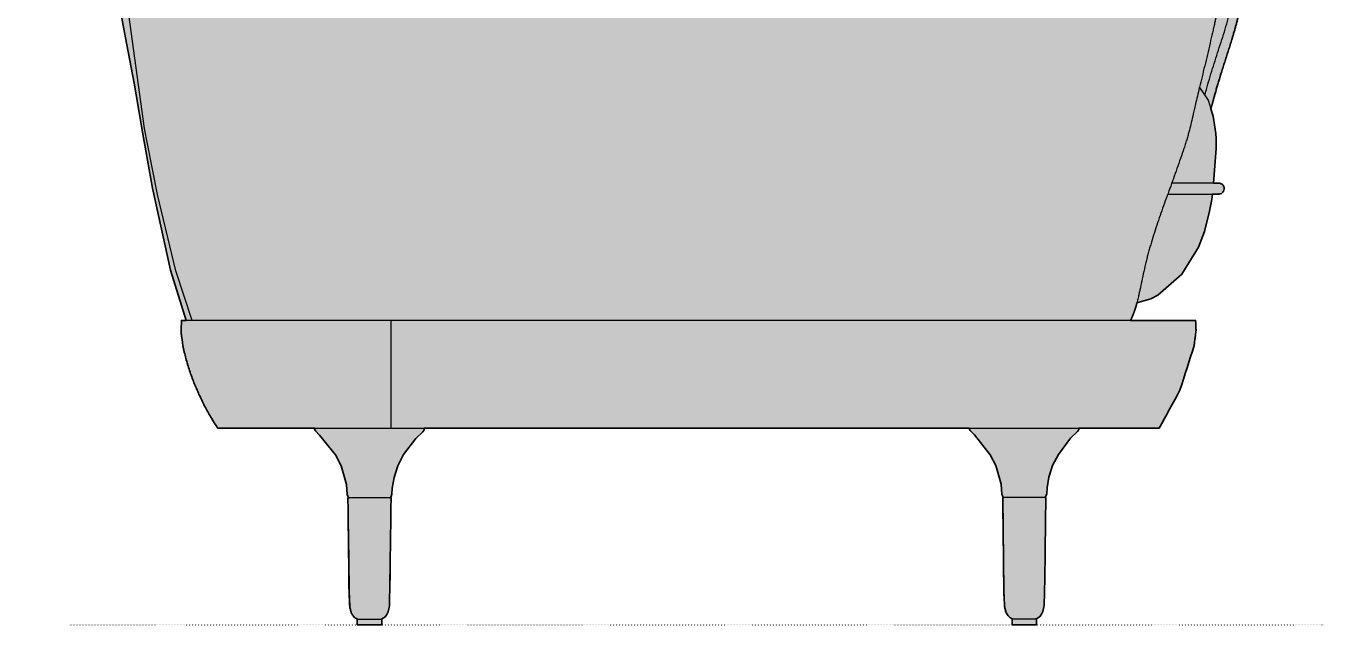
# Model space of a CAD drawing. Header units: millimetres. Extents: x -121 to 4952, y -1411 to 879.
# Drawn here: x 3118 to 4071, y 0 to 439 of the extents above; entities that cross this region are included whole.
import ezdxf

# ---------------------------------------------------------------- set-up
doc = ezdxf.new("R2010")
doc.units = ezdxf.units.MM
doc.linetypes.add('Dots', pattern=[1, 0, -1])
doc.layers.add('Blocks', color=7, linetype='Continuous')
doc.layers.add('Blocks$Fill', color=7, linetype='Continuous', true_color=0xffffff)
for name, color, linetype, lineweight, true_color in [('Blocks$Inner', 7, 'Continuous', 25, 0x007f00), ('Blocks$Outline', 7, 'Continuous', 35, 0xff3f3f), ('Groud', 7, 'Dots', 25, 0x243775)]:
    doc.layers.add(name, color=color, linetype=linetype, lineweight=lineweight, true_color=true_color)

# ---------------------------------------------------------------- blocks, each defined once
blk = doc.blocks.new('Favn Sofa Side')
at = {"layer": 'Blocks$Fill'}
blk.add_hatch(color=256, dxfattribs=at).paths.add_polyline_path([(843.15, 544.66), (843.44, 544.35), (844.55, 543.12), (845.61, 541.87), (846.64, 540.59), (847.62, 539.29), (848.57, 537.97), (849.48, 536.63), (850.36, 535.27), (851.2, 533.89), (852, 532.5), (852.78, 531.09), (853.52, 529.67), (854.23, 528.23), (854.91, 526.78), (855.56, 525.31), (856.18, 523.83), (856.77, 522.34), (857.34, 520.83), (857.87, 519.32), (858.38, 517.79), (858.86, 516.26), (859.31, 514.72), (859.74, 513.18), (860.5, 510.08), (861.16, 506.94), (861.72, 503.77), (862.18, 500.58), (862.54, 497.34), (862.81, 494.08), (862.99, 490.78), (863.08, 487.46), (863.08, 484.11), (863.01, 480.74), (862.85, 477.35), (862.61, 473.93), (862.29, 470.5), (861.9, 467.04), (861.43, 463.57), (860.88, 460.07), (860.26, 456.57), (859.57, 453.04), (858.81, 449.51), (857.1, 442.4), (855.13, 435.27), (843.99, 399.66), (838.03, 378.6), (839.71, 373.23), (841.58, 360.46), (841.79, 356.98), (841.94, 349.55), (839.9, 324.15), (843.73, 324.15), (844.38, 324.09), (845.02, 323.94), (845.65, 323.67), (846.23, 323.33), (846.7, 322.94), (847.08, 322.51), (847.38, 322.03), (847.61, 321.46), (847.74, 320.81), (847.77, 320.14), (847.7, 319.49), (847.6, 319.13), (847.3, 318.3), (846.81, 317.54), (846.39, 317.1), (845.73, 316.63), (844.72, 316.21), (844.11, 316.1), (843.4, 316.08), (839.17, 316.08), (837.05, 303.45), (833.3, 288.61), (829.01, 277.07), (816.63, 257.36), (799.12, 241.95), (793.96, 239.25), (783.73, 236.38), (783.26, 234.51), (782.86, 233.13), (782.4, 231.69), (781.85, 230.11), (781.22, 228.43), (780.54, 226.75), (779.83, 225.08), (779.05, 223.37), (826.79, 223.37), (827.11, 216.22), (825.76, 204.98), (815.32, 172.2), (800.12, 144.38), (741.17, 144.38), (741.16, 144.06), (741.04, 143.5), (740.83, 142.94), (740.11, 141.83), (735.06, 136.97), (726.08, 125.16), (721.78, 116.91), (719.04, 108.44), (717.74, 100.5), (717.46, 96.24), (716.86, 94.44), (716.41, 93.78), (716, 93.4), (716.85, 93.4), (716.59, 72.89), (715.6, 14.32), (714.6, 9.74), (713.78, 7.95), (712.75, 6.5), (711.45, 5.34), (709.8, 4.45), (710, 4.45), (710, 0), (710, 0), (692.02, 0), (692.02, 0), (692.02, 4.45), (692.23, 4.45), (690.63, 5.3), (689.33, 6.43), (688.63, 7.33), (687.86, 8.69), (687.11, 10.72), (686.51, 13.64), (685.99, 24.95), (685.75, 47.76), (685.18, 93.4), (685.19, 93.4), (686.01, 93.4), (685.72, 93.67), (685.34, 94.14), (685.03, 94.68), (684.6, 95.99), (684.02, 103.28), (680.17, 116.98), (676.06, 124.91), (664.43, 139.42), (661.31, 142.53), (660.88, 143.36), (660.69, 144), (660.65, 144.38), (260.45, 144.38), (260.43, 143.83), (260.31, 143.27), (260.1, 142.71), (259.38, 141.61), (254.33, 136.75), (245.35, 124.93), (241.05, 116.68), (238.31, 108.21), (237.01, 100.27), (236.73, 96.01), (236.13, 94.21), (235.67, 93.55), (235.27, 93.17), (236.12, 93.17), (235.85, 72.66), (234.87, 14.09), (233.87, 9.52), (233.05, 7.72), (232.01, 6.27), (230.71, 5.11), (229.06, 4.22), (229.22, 4.22), (229.26, 4.22), (229.27, 4.22), (229.27, 4.22), (229.27, 4.22), (229.27, 4.22), (229.27, 4.22), (229.27, 4.22), (229.27, 4.22), (229.27, 0), (229.27, 0), (229.27, 0), (229.27, 0), (229.26, 0), (229.24, 0), (229.16, 0), (228.81, 0), (227.33, 0), (222.13, 0), (211.29, 0), (211.29, 4.22), (211.29, 4.22), (211.29, 4.22), (211.29, 4.22), (211.29, 4.22), (211.29, 4.22), (211.29, 4.22), (211.29, 4.22), (211.31, 4.22), (211.4, 4.22), (211.49, 4.22), (209.9, 5.07), (208.6, 6.21), (207.89, 7.1), (207.12, 8.46), (206.38, 10.5), (205.78, 13.42), (205.25, 24.73), (205.02, 47.54), (204.45, 93.17), (204.45, 93.17), (205.28, 93.17), (204.98, 93.44), (204.61, 93.91), (204.3, 94.45), (203.87, 95.76), (203.29, 103.05), (199.44, 116.75), (195.33, 124.69), (183.69, 139.19), (180.58, 142.31), (180.15, 143.13), (179.96, 143.78), (179.9, 144.38), (108.86, 144.38), (103.83, 152.34), (99.24, 160.57), (95.08, 169.04), (91.37, 177.71), (88.13, 186.55), (85.39, 195.56), (83.27, 204.76), (81.99, 214.12), (82.19, 223.37), (82.58, 223.37), (85.71, 223.37), (74.3, 260.21), (60.88, 320.5), (53.55, 361.5), (-16.5, 757.7), (-31.39, 867.39), (-31.94, 872.29), (-27.55, 877.78), (-18.43, 878.86), (-18.43, 878.86), (-18.43, 878.86), (-18.43, 878.86), (-18.43, 878.86), (-18.43, 878.86), (-18.43, 878.86), (-18.43, 878.86), (-18.42, 878.86), (-18.42, 878.86), (-18.42, 878.86), (-18.42, 878.86), (-18.42, 878.86), (-18.42, 878.86), (-18.42, 878.86), (-18.42, 878.86), (-18.42, 878.86), (-18.42, 878.86), (-18.42, 878.86), (-18.42, 878.86), (-18.42, 878.86), (-18.42, 878.86), (-18.42, 878.86), (-18.42, 878.86), (-18.42, 878.86), (-18.42, 878.86), (-18.42, 878.86), (-18.42, 878.86), (-18.42, 878.86), (-18.42, 878.86), (-18.42, 878.86), (-18.42, 878.86), (-18.42, 878.86), (-18.42, 878.86), (-18.42, 878.86), (-18.42, 878.86), (-13.7, 875.11), (-13.53, 875.03), (-12.68, 874.66), (-11.76, 874.28), (-10.77, 873.91), (-9.74, 873.55), (-8.67, 873.19), (-7.58, 872.86), (-6.49, 872.55), (-5.95, 872.42), (-5.42, 872.29), (-4.89, 872.18), (-4.38, 872.08), (-4.03, 872.02), (-3.7, 871.98), (-3.64, 872.01), (-3.55, 872.07), (-3.46, 872.14), (-3.37, 872.2), (-3.29, 872.26), (-3.17, 872.36), (-2.66, 872.79), (-2.62, 872.82), (-2.58, 872.86), (-2.54, 872.88), (-2.52, 872.9), (-2.5, 872.91), (-2.48, 872.92), (-2.46, 872.93), (-2.45, 872.94), (-2.43, 872.95), (-2.41, 872.96), (-2.4, 872.96), (-2.39, 872.97), (-2.39, 872.97), (-2.38, 872.97), (-2.37, 872.98), (-2.36, 872.98), (-2.35, 872.98), (-2.34, 872.98), (-2.34, 872.99), (-2.33, 872.99), (-2.32, 872.99), (-2.31, 872.99), (-2.3, 872.99), (-2.3, 872.99), (-2.29, 872.99), (-2.28, 872.99), (-2.27, 872.99), (-2.27, 872.99), (-2.26, 872.99), (-2.25, 872.99), (-2.24, 872.99), (-2.24, 872.99), (4.38, 869.82), (4.73, 868.4), (6.89, 867.29), (31.35, 777.59), (40.38, 736.03), (43.69, 721.46), (41.95, 740.45), (41.16, 765.38), (47.08, 799.94), (59.72, 823.35), (61.71, 825.78), (62.72, 826.93), (63.76, 828.07), (65.26, 829.63), (67.31, 831.64), (68.36, 832.62), (70.5, 834.53), (78.8, 840.96), (77.29, 844.5), (77.16, 844.84), (76.98, 845.67), (77, 846.81), (77.13, 847.45), (77.35, 848.05), (77.64, 848.58), (78, 849.04), (78.45, 849.45), (78.98, 849.8), (79.58, 850.05), (80.21, 850.22), (80.85, 850.28), (81.5, 850.25), (82.14, 850.11), (82.74, 849.87), (83.3, 849.56), (83.78, 849.17), (84.34, 848.52), (84.69, 847.87), (85.72, 845.44), (89.78, 848.01), (113.22, 858.78), (131.59, 862.97), (148.7, 862.29), (172.21, 851.51), (173.45, 850.56), (188.12, 827.57), (207.82, 791.91), (297.91, 620.81), (288.02, 645.79), (277.41, 675.21), (275.3, 681.63), (274.84, 683.11), (274.27, 684.7), (272.16, 691.13), (269.54, 699.68), (267.03, 708.38), (267.37, 711.55), (268.5, 714.62), (271.66, 720.06), (276.61, 725.15), (282.86, 729.2), (284.8, 730.14), (286.92, 731.06), (289.27, 731.97), (294.56, 733.74), (297.9, 734.74), (318.9, 740.63), (322.06, 741.39), (324.63, 741.92), (326.84, 742.29), (330.69, 742.7), (343.84, 740.8), (355.5, 733.05), (358.93, 728.55), (368.22, 712.5), (376.59, 695.57), (381.86, 683.79), (388.54, 667.68), (419.35, 589.13), (639.34, 592.64), (657.56, 592.53), (675.76, 592), (693.67, 591.08), (747.18, 586.91), (760.4, 585.55), (764.79, 584.97), (769.17, 584.28), (773.51, 583.48), (775.81, 582.99), (778.2, 582.44), (782.12, 581.87), (785.99, 581.2), (789.85, 580.42), (793.63, 579.53), (795.5, 579.04), (797.35, 578.51), (799.17, 577.96), (800.97, 577.37), (802.75, 576.74), (804.5, 576.08), (806.23, 575.38), (807.93, 574.65), (809.61, 573.87), (811.26, 573.05), (812.87, 572.19), (814.46, 571.28), (816.01, 570.34), (817.52, 569.36), (819, 568.34), (820.44, 567.28), (821.85, 566.18), (823.23, 565.04), (824.56, 563.86), (825.87, 562.65), (827.02, 561.52), (832.65, 555.64), (833.99, 554.53), (835.29, 553.39), (836.55, 552.22), (837.77, 551.03), (838.5, 550.27), (839.21, 549.5), (839.91, 548.72), (840.59, 547.93), (841.26, 547.12), (841.91, 546.31), (842.54, 545.49)], flags=0)
at = {"layer": 'Blocks$Inner'}
for p, q in [((843.72, 324.15), (809.33, 324.15)), ((806.38, 316.08), (843.4, 316.08)), ((793.96, 239.25), (783.73, 236.38)), ((236.31, 144.38), (236.31, 223.37)), ((211.29, 4.22), (211.29, 0)), ((229.27, 4.22), (229.27, 0))]:
    blk.add_line(p, q, dxfattribs=at)
for points in [[(85.71, 223.37), (74.3, 260.21), (60.88, 320.5), (53.55, 361.5), (49.03, 388.82), (47.6, 397.39), (42.03, 425.49), (39.37, 439.76), (34.13, 469.56), (9.68, 615.16), (-16.5, 757.7), (-31.39, 867.39), (-31.94, 872.29), (-27.55, 877.78), (-18.43, 878.86)], [(90.13, 223.37), (78.18, 259.74), (64.65, 315.84), (57.18, 353), (55, 364.23), (-2.99, 786.19)], [(829.61, 394.16), (836.05, 384.9), (839.71, 373.23), (841.58, 360.46), (841.79, 356.98), (841.94, 349.55), (839.9, 324.15)], [(843.4, 316.08), (844.11, 316.1), (844.72, 316.21), (845.73, 316.63), (846.39, 317.1), (846.81, 317.54), (847.3, 318.3), (847.6, 319.13), (847.7, 319.49), (847.77, 320.14), (847.74, 320.81), (847.61, 321.46), (847.38, 322.03), (847.08, 322.51), (846.7, 322.94), (846.23, 323.33), (845.65, 323.67), (845.02, 323.94), (844.38, 324.09), (843.73, 324.15), (843.72, 324.15)], [(839.17, 316.08), (838.6, 312.2), (837.05, 303.45), (833.3, 288.61), (829.01, 277.07), (816.63, 257.36), (799.12, 241.95), (793.96, 239.25)], [(205.28, 93.17), (204.98, 93.44), (204.61, 93.91), (204.3, 94.45), (203.87, 95.76), (203.29, 103.05), (199.44, 116.75), (195.33, 124.69), (183.69, 139.19), (180.58, 142.31), (180.15, 143.13), (179.96, 143.78), (179.9, 144.38)], [(260.45, 144.38), (260.43, 143.83), (260.31, 143.27), (260.1, 142.71), (259.38, 141.61), (254.33, 136.75), (245.35, 124.93), (241.05, 116.68), (238.31, 108.21), (237.01, 100.27), (236.73, 96.01), (236.13, 94.21), (235.67, 93.55), (235.27, 93.17)], [(686.01, 93.4), (685.72, 93.67), (685.34, 94.14), (685.03, 94.68), (684.6, 95.99), (684.02, 103.28), (680.17, 116.98), (676.06, 124.91), (664.43, 139.42), (661.31, 142.53), (660.88, 143.36), (660.69, 144), (660.65, 144.38)], [(741.17, 144.38), (741.16, 144.06), (741.04, 143.5), (740.83, 142.94), (740.11, 141.83), (735.06, 136.97), (726.08, 125.16), (721.78, 116.91), (719.04, 108.44), (717.74, 100.5), (717.46, 96.24), (716.86, 94.44), (716.41, 93.78), (716, 93.4)], [(204.45, 93.17), (205.02, 47.54), (205.25, 24.73), (205.78, 13.42), (206.38, 10.5), (207.12, 8.46), (207.89, 7.1), (208.6, 6.21), (209.9, 5.07), (211.49, 4.22)], [(229.06, 4.22), (230.71, 5.11), (232.01, 6.27), (233.05, 7.72), (233.87, 9.52), (234.87, 14.09), (235.28, 29.87), (235.85, 72.66), (236.12, 93.17), (234.91, 93.17)], [(685.18, 93.4), (685.75, 47.76), (685.99, 24.95), (686.51, 13.64), (687.11, 10.72), (687.86, 8.69), (688.63, 7.33), (689.33, 6.43), (690.63, 5.3), (692.23, 4.45)], [(709.8, 4.45), (711.45, 5.34), (712.75, 6.5), (713.78, 7.95), (714.6, 9.74), (715.6, 14.32), (716.01, 30.1), (716.59, 72.89), (716.85, 93.4), (715.64, 93.4)], [(692.02, 0), (692.02, 4.45), (710, 4.45), (710, 0)]]:
    blk.add_lwpolyline(points, dxfattribs=at)
blk.add_arc((2255.74, -2.66), 1468.09, 164.93372, 164.94779, dxfattribs=at)
at = {"layer": 'Blocks$Inner', "extrusion": (0, 0, -1)}
blk.add_arc((-694.98, 262.41), 92.69, 204.88274, 204.90982, dxfattribs=at)
at = {"layer": 'Blocks$Inner'}
for points, knots in [([(73.33, 640.96), (76.79, 637.5), (83.96, 630.89), (95.43, 621.9), (107.52, 614.15), (120.32, 607.33), (134.01, 600.61), (148.34, 594.76), (163.34, 590.67), (178.9, 587.57), (194.88, 584.87), (211.24, 582.87), (225.05, 581.54), (236.22, 580.67), (244.67, 580.12), (253.06, 579.7), (261.41, 579.36), (268.48, 579.1), (274.25, 578.9), (278.69, 578.74), (283.1, 578.61), (288.85, 578.51), (296.05, 578.38), (303.73, 578.14), (310.44, 577.84), (315.88, 577.55), (321.63, 577.27), (329.54, 576.98), (340.05, 576.69), (351.57, 576.36), (361.54, 576.02), (369.37, 575.71), (377.86, 575.4), (390.19, 575.13), (406.89, 575.1), (424.14, 575.5), (437.5, 575.92), (447.02, 576.18), (456.11, 576.41), (468.05, 576.79), (482.56, 577.26), (499.7, 577.68), (516.85, 577.93), (534.57, 577.85), (552.52, 577.69), (567.15, 577.74), (578.37, 577.89), (586.4, 578.09), (594.18, 578.19), (604.43, 578.11), (616.74, 577.86), (628.03, 577.76), (636.17, 577.9), (640.87, 578.12), (644.27, 578.33), (647.35, 578.5), (650.71, 578.66), (654.15, 578.73), (658.2, 578.67), (661.9, 578.4), (666.05, 578.05), (669.69, 577.84), (673.79, 577.68), (679.46, 577.49), (686.95, 577.32), (696.16, 577.18), (705.08, 576.95), (713.6, 576.53), (722.1, 576.1), (730.49, 575.62), (738.78, 575.12), (747.11, 574.59), (755.47, 574.06), (762.24, 573.63), (767.43, 573.28), (771.16, 573.01), (774.79, 572.66), (779.59, 572.02), (785.36, 571.06), (790.58, 570.1), (793.81, 569.53), (795.52, 569.24), (796.73, 569.04), (797.84, 568.87), (799.18, 568.63), (800.63, 568.33), (802.09, 567.95), (803.78, 567.4), (805.26, 566.76), (806.7, 566.12), (807.59, 565.72), (808.57, 565.3), (809.87, 564.75), (811.99, 563.79), (814.72, 562.47), (817.95, 560.74), (820.96, 558.88), (823.73, 556.88), (827.27, 553.99), (831.32, 550.05), (834.92, 545.7), (837.52, 541.97), (839.31, 539.05), (840.94, 536.11), (842.44, 533.11), (843.56, 530.46), (844.28, 528.47), (844.67, 527.29), (844.95, 526.37), (845.23, 525.46), (845.6, 524.29), (846.23, 522.29), (847.07, 519.39), (847.72, 515.97), (848.1, 512.64), (848.35, 508.82), (848.5, 503.01), (848.49, 494.96), (848.23, 487.79), (847.84, 482.05), (847.43, 477.77), (846.95, 473.73), (846.26, 468.66), (845.21, 462.43), (843.79, 455.38), (842.54, 449.54), (841.74, 445.87), (841.11, 442.96), (840.41, 439.79), (839.36, 435.16), (837.88, 428.79), (835.95, 420.59), (833.28, 409.42), (830.67, 398.57), (828.44, 389.28), (827.04, 383.43), (825.95, 378.75), (824.75, 373.52), (823.62, 368.47), (822.54, 364.05), (821.49, 360.18), (820.54, 356.87), (819.44, 353.26), (817.88, 348.43), (815.77, 342.26), (813.11, 334.8), (810.51, 327.43), (807.91, 320.17), (805.21, 312.92), (802.55, 305.71), (800.06, 298.54), (797.71, 291.39), (795.42, 284.25), (793.63, 278.37), (792.3, 273.7), (791.35, 270.26), (790.45, 266.74), (789.29, 261.85), (787.96, 255.67), (786.77, 249.91), (785.91, 245.87), (785.3, 243.19), (784.77, 240.93), (784.2, 238.38), (783.62, 235.84), (783.03, 233.61), (782.42, 231.71), (781.86, 230.13), (781.22, 228.43), (780.33, 226.2), (779.59, 224.53), (779.07, 223.41)], [1, 1, 1, 1, 1.0147059, 1.0294118, 1.0441176, 1.0588235, 1.0735294, 1.0882353, 1.1029412, 1.1176471, 1.1323529, 1.1470588, 1.1617647, 1.1691176, 1.1764706, 1.1838235, 1.1911765, 1.1985294, 1.2022059, 1.2058824, 1.2095588, 1.2132353, 1.2205882, 1.2279412, 1.2316176, 1.2352941, 1.2389706, 1.2426471, 1.25, 1.2573529, 1.2610294, 1.2647059, 1.2683824, 1.2720588, 1.2794118, 1.2867647, 1.2904412, 1.2941176, 1.2977941, 1.3014706, 1.3088235, 1.3161765, 1.3235294, 1.3308824, 1.3382353, 1.3455882, 1.3492647, 1.3529412, 1.3566176, 1.3602941, 1.3676471, 1.375, 1.3786765, 1.3823529, 1.3841912, 1.3860294, 1.3897059, 1.3933824, 1.3970588, 1.4044118, 1.4080882, 1.4117647, 1.4154412, 1.4191176, 1.4264706, 1.4338235, 1.4411765, 1.4485294, 1.4558824, 1.4632353, 1.4705882, 1.4779412, 1.4852941, 1.4926471, 1.4963235, 1.5, 1.5036765, 1.5073529, 1.5147059, 1.5220588, 1.5257353, 1.5275735, 1.5294118, 1.53125, 1.5330882, 1.5367647, 1.5404412, 1.5441176, 1.5514706, 1.5551471, 1.5569853, 1.5588235, 1.5625, 1.5661765, 1.5735294, 1.5808824, 1.5882353, 1.5955882, 1.6029412, 1.6176471, 1.6323529, 1.6397059, 1.6470588, 1.6544118, 1.6617647, 1.6691176, 1.6727941, 1.6746324, 1.6764706, 1.6783088, 1.6801471, 1.6838235, 1.6911765, 1.6985294, 1.7022059, 1.7058824, 1.7132353, 1.7205882, 1.7279412, 1.7316176, 1.7352941, 1.7389706, 1.7426471, 1.75, 1.7573529, 1.7610294, 1.7628676, 1.7647059, 1.7665441, 1.7683824, 1.7720588, 1.7757353, 1.7794118, 1.7867647, 1.7904412, 1.7941176, 1.7977941, 1.8014706, 1.8088235, 1.8161765, 1.8198529, 1.8235294, 1.8272059, 1.8308824, 1.8382353, 1.8455882, 1.8529412, 1.8602941, 1.8676471, 1.875, 1.8823529, 1.8897059, 1.8970588, 1.9044118, 1.9080882, 1.9117647, 1.9154412, 1.9191176, 1.9264706, 1.9338235, 1.9375, 1.9411765, 1.9448529, 1.9485294, 1.9558824, 1.9632353, 1.9669118, 1.9705882, 1.9742647, 1.9779412, 1.9852036, 1.9852036, 1.9852036, 1.9852036]), ([(833.5, 388.57), (833.6, 388.92), (833.7, 389.27), (833.8, 389.62), (834.09, 390.69), (835.81, 396.8), (839.14, 408.07), (844.22, 423.55), (849.21, 439.07), (853.44, 454.56), (856.37, 469.91), (857.9, 484.97), (857.95, 499.53), (856.29, 513.67), (852.63, 527.2), (846.88, 539.89), (839.84, 549.36), (834.46, 554.18), (832.65, 555.64)], [0.04650051, 0.04650051, 0.04650051, 0.04650051, 0.04677776, 0.04677776, 0.04677776, 0.04761905, 0.0515873, 0.05555556, 0.05952381, 0.06349206, 0.06746032, 0.07142857, 0.07539683, 0.07936508, 0.08333333, 0.08730159, 0.09126984, 0.09312474, 0.09312474, 0.09312474, 0.09312474]), ([(843.44, 544.35), (846.45, 541.12), (851.56, 534.06), (856.15, 524.41), (858.94, 516.27), (861.12, 508.04), (862.79, 497.43), (863.3, 484.17), (862.24, 466.01), (858.67, 447.2), (853.06, 428.11), (848.43, 413.79), (843.9, 399.63), (840.59, 388.05), (838.72, 381.18), (838.12, 378.95)], [0.2, 0.2, 0.2, 0.2, 0.2333333, 0.2666667, 0.2833333, 0.3, 0.3333333, 0.3666667, 0.4, 0.4666667, 0.5, 0.5333333, 0.5666667, 0.6, 0.6161462, 0.6161462, 0.6161462, 0.6161462]), ([(826.79, 223.37), (770.81, 223.37), (756.55, 223.37), (741.05, 223.37), (724.46, 223.37), (709.87, 223.37), (697.82, 223.37), (688.6, 223.37), (679.24, 223.37), (671.33, 223.37), (664.95, 223.37), (660.14, 223.37), (655.34, 223.37), (650.43, 223.37), (645.83, 223.37), (641.7, 223.37), (637.69, 223.37), (632.24, 223.37), (624.66, 223.37), (612.53, 223.37), (595.51, 223.37), (578.79, 223.37), (564.78, 223.37), (554.2, 223.37), (543.74, 223.37), (533.74, 223.37), (524.04, 223.37), (511.01, 223.37), (494.74, 223.37), (475.23, 223.37), (455.69, 223.37), (436.17, 223.37), (419.88, 223.37), (406.86, 223.37), (397.1, 223.37), (387.32, 223.37), (377.62, 223.37), (367.62, 223.37), (353.69, 223.37), (335.92, 223.37), (315.86, 223.37), (298.86, 223.37), (286.75, 223.37), (279.18, 223.37), (273.75, 223.37), (269.74, 223.37), (265.6, 223.37), (261.01, 223.37), (256.12, 223.37), (251.3, 223.37), (246.48, 223.37), (240.09, 223.37), (232.17, 223.37), (222.77, 223.37), (213.51, 223.37), (201.39, 223.37), (186.71, 223.37), (170, 223.37), (154.35, 223.37), (139.92, 223.37), (126.85, 223.37), (115.26, 223.37), (106.92, 223.37), (101.1, 223.37), (97.82, 223.37), (95.42, 223.37), (93.73, 223.37), (92.41, 223.37), (91.42, 223.37), (90.68, 223.37), (90.04, 223.37), (89.38, 223.37), (88.77, 223.37), (88.18, 223.37), (87.56, 223.37), (86.78, 223.37), (85.91, 223.37), (85.09, 223.37), (84.43, 223.37), (82.58, 223.37)], [13.4184779, 13.4184779, 13.4184779, 13.4184779, 13.6113393, 13.6327684, 13.6541974, 13.6756265, 13.686341, 13.6970555, 13.70777, 13.7184846, 13.7238418, 13.7291991, 13.7345563, 13.7399136, 13.7452709, 13.7506281, 13.7559854, 13.7613426, 13.7720572, 13.7827717, 13.7934862, 13.8042007, 13.809558, 13.8149153, 13.8202725, 13.8256298, 13.830987, 13.8363443, 13.8470588, 13.8577733, 13.8684879, 13.8792024, 13.8899169, 13.8952742, 13.9006314, 13.9059887, 13.911346, 13.9167032, 13.9220605, 13.932775, 13.9434895, 13.9542041, 13.9649186, 13.9756331, 13.9809904, 13.9863476, 13.9917049, 13.9970621, 14.0024194, 14.0077767, 14.0131339, 14.0184912, 14.0292057, 14.0399202, 14.0506348, 14.0613493, 14.0827783, 14.1042074, 14.1256364, 14.1470655, 14.1684945, 14.1899235, 14.2113526, 14.2220671, 14.2327816, 14.2381389, 14.2434962, 14.2488534, 14.2515321, 14.2542107, 14.2568893, 14.2595679, 14.2649252, 14.2702825, 14.2756397, 14.280997, 14.2863542, 14.2890329, 14.3238551, 14.3238551, 14.3238551, 14.3238551]), ([(108.86, 144.38), (108.86, 144.38), (108.85, 144.38), (108.85, 144.38), (108.88, 144.38), (108.96, 144.38), (109.09, 144.38), (109.34, 144.38), (109.98, 144.38), (111.48, 144.38), (114.16, 144.38), (117.7, 144.38), (123.62, 144.38), (133.17, 144.38), (147.72, 144.38), (165.1, 144.38), (181.67, 144.38), (195.94, 144.38), (207.05, 144.38), (218.66, 144.38), (228.71, 144.38), (236.8, 144.38), (242.84, 144.38), (247.88, 144.38), (251.82, 144.38), (254.74, 144.38), (257.89, 144.38), (261.21, 144.38), (264.53, 144.38), (268.79, 144.38), (274.02, 144.38), (282.3, 144.38), (292.53, 144.38), (304.93, 144.38), (317.5, 144.38), (330.02, 144.38), (342.53, 144.38), (359.21, 144.38), (380.06, 144.38), (405.19, 144.38), (426.36, 144.38), (443.11, 144.38), (459.91, 144.38), (480.84, 144.38), (505.97, 144.38), (531.31, 144.38), (556.47, 144.38), (577.33, 144.38), (594, 144.38), (606.58, 144.38), (619.05, 144.38), (629.34, 144.38), (637.67, 144.38), (643.86, 144.38), (650.82, 144.38), (655.45, 144.38), (659.38, 144.38), (663.36, 144.38), (668.4, 144.38), (674.48, 144.38), (682.58, 144.38), (692.62, 144.38), (704.2, 144.38), (715.23, 144.38), (729.38, 144.38), (745.73, 144.38), (762.86, 144.38), (774.72, 144.38), (782.67, 144.38), (787.81, 144.38), (792.08, 144.38), (795.44, 144.38), (797.5, 144.38), (798.72, 144.38), (799.4, 144.38), (799.86, 144.38), (800.07, 144.38), (800.12, 144.38), (800.13, 144.38), (800.13, 144.38), (800.12, 144.38), (800.12, 144.38)], [9.0434779, 9.0434779, 9.0434779, 9.0434779, 9.0445924, 9.0458958, 9.0471993, 9.0485027, 9.0498061, 9.0511095, 9.0537163, 9.05893, 9.0641437, 9.0693573, 9.074571, 9.0849983, 9.0954257, 9.105853, 9.1162803, 9.121494, 9.1267076, 9.1319213, 9.137135, 9.1397418, 9.1423486, 9.1449555, 9.1462589, 9.1475623, 9.1488657, 9.1501691, 9.1514725, 9.152776, 9.1553828, 9.1579896, 9.1632033, 9.1684169, 9.1736306, 9.1788443, 9.1840579, 9.1892716, 9.1996989, 9.2101263, 9.2205536, 9.2257673, 9.2309809, 9.2414082, 9.2518356, 9.2622629, 9.2726902, 9.2831176, 9.2883312, 9.2935449, 9.2987585, 9.3039722, 9.306579, 9.3091859, 9.3117927, 9.3143995, 9.315703, 9.3170064, 9.3196132, 9.32222, 9.3248269, 9.3300405, 9.3352542, 9.3404679, 9.3456815, 9.3561089, 9.3665362, 9.3769635, 9.3821772, 9.3873908, 9.3926045, 9.3978182, 9.4030318, 9.4056387, 9.4082455, 9.4108523, 9.4134592, 9.4147626, 9.416066, 9.4173694, 9.4184779, 9.4184779, 9.4184779, 9.4184779]), ([(234.91, 93.17), (234.54, 93.17), (233.67, 93.17), (232.03, 93.17), (229.96, 93.17), (227.63, 93.17), (225.06, 93.17), (222.36, 93.17), (219.59, 93.17), (216.61, 93.17), (213.52, 93.17), (210.59, 93.17), (208.45, 93.17), (207.1, 93.17), (206.21, 93.17), (205.49, 93.17), (204.78, 93.17), (204.48, 93.17), (204.45, 93.17), (204.45, 93.17)], [9.2049239, 9.2049239, 9.2049239, 9.2049239, 9.2604795, 9.3160351, 9.3715906, 9.4271462, 9.4827017, 9.5382573, 9.5938128, 9.6493684, 9.7188128, 9.7882573, 9.8577017, 9.8924239, 9.9271462, 9.9618684, 9.9965906, 10.0660351, 10.0781182, 10.0781182, 10.0781182, 10.0781182]), ([(715.64, 93.4), (715.27, 93.4), (714.4, 93.4), (712.76, 93.4), (710.69, 93.4), (708.36, 93.4), (705.79, 93.4), (703.09, 93.4), (700.32, 93.4), (697.34, 93.4), (694.25, 93.4), (691.32, 93.4), (689.18, 93.4), (687.83, 93.4), (686.94, 93.4), (686.22, 93.4), (685.51, 93.4), (685.22, 93.4), (685.18, 93.4), (685.18, 93.4)], [9.2049239, 9.2049239, 9.2049239, 9.2049239, 9.2604795, 9.3160351, 9.3715906, 9.4271462, 9.4827017, 9.5382573, 9.5938128, 9.6493684, 9.7188128, 9.7882573, 9.8577017, 9.8924239, 9.9271462, 9.9618684, 9.9965906, 10.0660351, 10.0771247, 10.0771247, 10.0771247, 10.0771247])]:
    blk.add_open_spline(points, degree=3, knots=knots, dxfattribs=at)
for points in [[(82.19, 223.37), (81.99, 214.12)], [(82.58, 223.37), (82.19, 223.37)], [(827.11, 216.22), (826.79, 223.37)], [(81.99, 214.12), (83.27, 204.76)], [(825.76, 204.98), (827.11, 216.22)], [(83.27, 204.76), (85.39, 195.56)], [(815.32, 172.2), (825.76, 204.98)], [(85.39, 195.56), (88.13, 186.55)], [(88.13, 186.55), (91.37, 177.71)], [(91.37, 177.71), (95.08, 169.04)], [(800.12, 144.38), (815.32, 172.2)], [(95.08, 169.04), (99.24, 160.57)], [(99.24, 160.57), (103.83, 152.34)], [(103.83, 152.34), (108.86, 144.38)]]:
    blk.add_open_spline(points, degree=1, dxfattribs=at)
for points, weights, knots in [([(211.4, 4.22), (211.29, 4.22), (211.29, 4.22), (211.29, 4.22), (220.28, 4.22), (221.15, 4.22), (222, 4.22)], [0.943921406164, 0.96859290328, 1, 0.707106781187, 1, 0.961514416403, 0.933142690347], [6.114748, 6.114748, 6.114748, 6.283185, 6.283185, 7.853982, 7.853982, 8.060381, 8.060381, 8.060381]), ([(211.29, 0), (212.82, 0), (220.28, 0), (221.21, 0), (222.13, 0)], [0.935018762774, 0.744327351848, 1, 0.958678668667, 0.929016551774], [0, 0, 0, 1.371181, 1.371181, 1.592789, 1.592789, 1.592789]), ([(222, 4.22), (229.27, 4.22), (229.27, 4.22), (229.27, 4.22), (229.26, 4.22)], [0.933142684499, 0.74559236875, 1, 0.992042312531, 0.984517033774], [8.060381, 8.060381, 8.060381, 9.424778, 9.424778, 9.467455, 9.467455, 9.467455]), ([(699.26, 0), (692.02, 0), (692.02, 0), (692.02, 0), (692.19, 0)], [0.932139064969, 0.746275221517, 1, 0.960831544075, 0.932139042122], [28.669293, 28.669293, 28.669293, 30.030028, 30.030028, 30.240089, 30.240089, 30.240089]), ([(710, 0), (710, 0), (701.01, 0), (700.13, 0), (699.26, 0)], [1, 0.707106781187, 1, 0.960831559334, 0.932139064477], [26.888435, 26.888435, 26.888435, 28.459231, 28.459231, 28.669293, 28.669293, 28.669293])]:
    blk.add_rational_spline(points, weights, degree=2, knots=knots, dxfattribs=at)
for points, weights in [([(222.13, 0), (229.27, 0), (229.27, 0)], [0.933142684601, 0.74559236868, 1]), ([(229.27, 0), (229.27, 0), (229.26, 0)], [1, 0.992042322659, 0.98451705293])]:
    blk.add_rational_spline(points, weights, degree=2, dxfattribs=at)
at = {"layer": 'Blocks$Outline'}
for points in [[(85.71, 223.37), (74.3, 260.21), (60.88, 320.5), (53.55, 361.5), (49.03, 388.82), (47.6, 397.39), (42.03, 425.49), (39.37, 439.76), (34.13, 469.56), (9.68, 615.16), (-16.5, 757.7), (-31.39, 867.39), (-31.94, 872.29), (-27.55, 877.78), (-18.43, 878.86)], [(838.03, 378.6), (839.71, 373.23), (841.58, 360.46), (841.79, 356.98), (841.94, 349.55), (839.9, 324.15)], [(839.9, 324.15), (843.72, 324.15), (843.73, 324.15), (844.38, 324.09), (845.02, 323.94), (845.65, 323.67), (846.23, 323.33), (846.7, 322.94), (847.08, 322.51), (847.38, 322.03), (847.61, 321.46), (847.74, 320.81), (847.77, 320.14), (847.7, 319.49), (847.6, 319.13), (847.3, 318.3), (846.81, 317.54), (846.39, 317.1), (845.73, 316.63), (844.72, 316.21), (844.11, 316.1), (843.4, 316.08), (839.17, 316.08)], [(839.17, 316.08), (838.6, 312.2), (837.05, 303.45), (833.3, 288.61), (829.01, 277.07), (816.63, 257.36), (799.12, 241.95), (793.96, 239.25), (783.73, 236.38)], [(205.28, 93.17), (204.98, 93.44), (204.61, 93.91), (204.3, 94.45), (203.87, 95.76), (203.29, 103.05), (199.44, 116.75), (195.33, 124.69), (183.69, 139.19), (180.58, 142.31), (180.15, 143.13), (179.96, 143.78), (179.9, 144.38)], [(260.45, 144.38), (260.43, 143.83), (260.31, 143.27), (260.1, 142.71), (259.38, 141.61), (254.33, 136.75), (245.35, 124.93), (241.05, 116.68), (238.31, 108.21), (237.01, 100.27), (236.73, 96.01), (236.13, 94.21), (235.67, 93.55), (235.27, 93.17)], [(686.01, 93.4), (685.72, 93.67), (685.34, 94.14), (685.03, 94.68), (684.6, 95.99), (684.02, 103.28), (680.17, 116.98), (676.06, 124.91), (664.43, 139.42), (661.31, 142.53), (660.88, 143.36), (660.69, 144), (660.65, 144.38)], [(741.17, 144.38), (741.16, 144.06), (741.04, 143.5), (740.83, 142.94), (740.11, 141.83), (735.06, 136.97), (726.08, 125.16), (721.78, 116.91), (719.04, 108.44), (717.74, 100.5), (717.46, 96.24), (716.86, 94.44), (716.41, 93.78), (716, 93.4)], [(211.29, 0), (211.29, 4.22)], [(229.27, 4.22), (229.27, 0)]]:
    blk.add_lwpolyline(points, dxfattribs=at)
for points, weights, degree, knots in [([(843.15, 544.66), (843.25, 544.56), (843.35, 544.45), (843.44, 544.35), (846.45, 541.12), (851.56, 534.06), (856.15, 524.41), (858.94, 516.27), (861.12, 508.04), (862.79, 497.43), (863.3, 484.17), (862.24, 466.01), (858.67, 447.2), (853.06, 428.11), (848.43, 413.79), (843.9, 399.63), (840.59, 388.05), (838.72, 381.18), (838.12, 378.95), (838.09, 378.83), (838.06, 378.72), (838.03, 378.6)], [1, 0.999995139881, 0.999995139881, 1, 1, 1, 1, 1, 1, 1, 1, 1, 1, 1, 1, 1, 1, 1, 1, 0.999999994975, 0.999999994975, 1], 3, [0.1973419, 0.1973419, 0.1973419, 0.1973419, 0.2, 0.2, 0.2, 0.2333333, 0.2666667, 0.2833333, 0.3, 0.3333333, 0.3666667, 0.4, 0.4666667, 0.5, 0.5333333, 0.5666667, 0.6, 0.6161462, 0.6161462, 0.6161462, 0.6169844, 0.6169844, 0.6169844, 0.6169844]), ([(783.73, 236.38), (783.7, 236.22), (783.42, 235.1), (783.03, 233.61), (782.42, 231.71), (781.86, 230.13), (781.22, 228.43), (780.33, 226.2), (779.59, 224.53), (779.07, 223.41), (779.06, 223.4), (779.06, 223.38), (779.05, 223.37)], [1, 1, 1, 1, 1, 1, 1, 1, 1, 1, 0.99999998138, 0.99999998138, 1], 3, [1.95465907, 1.95465907, 1.95465907, 1.95465907, 1.95588235, 1.96323529, 1.96691176, 1.97058824, 1.97426471, 1.97794118, 1.98520357, 1.98520357, 1.98520357, 1.98541892, 1.98541892, 1.98541892, 1.98541892]), ([(222.13, 0), (221.21, 0), (220.28, 0), (212.82, 0), (211.29, 0)], [0.929016551774, 0.958678668667, 1, 0.744327351848, 0.935018762774], 2, [-1.792404, -1.792404, -1.792404, -1.570796, -1.570796, -0.199615, -0.199615, -0.199615]), ([(709.8, 4.45), (709.9, 4.45), (710, 4.45), (710, 2.23), (710, 0), (710, 0), (701.01, 0), (700.13, 0), (699.26, 0), (692.02, 0), (692.02, 0)], [1, 1, 1, 1, 1, 0.707106781187, 1, 0.960831559334, 0.932139064477, 0.746275221124, 0.999999999473], 2, [22.229393, 22.229393, 22.229393, 22.436382, 22.436382, 26.888435, 26.888435, 28.459231, 28.459231, 28.669293, 28.669293, 30.030028, 30.030028, 30.030028])]:
    blk.add_rational_spline(points, weights, degree=degree, knots=knots, dxfattribs=at)
for points, degree, knots in [([(108.86, 144.38), (107.18, 147.03), (105.5, 149.68), (103.83, 152.34), (102.3, 155.08), (100.77, 157.83), (99.24, 160.57), (97.85, 163.39), (96.47, 166.22), (95.08, 169.04), (93.85, 171.93), (92.61, 174.82), (91.37, 177.71), (90.29, 180.65), (89.21, 183.6), (88.13, 186.55), (87.22, 189.55), (86.3, 192.56), (85.39, 195.56), (84.68, 198.63), (83.98, 201.69), (83.27, 204.76), (82.84, 207.88), (82.42, 211), (81.99, 214.12), (82.06, 217.2), (82.12, 220.29), (82.19, 223.37), (82.32, 223.37), (82.45, 223.37), (82.58, 223.37)], 3, [-9.043478, -9.043478, -9.043478, -9.043478, -8.043643, -8.043643, -8.043643, -7.043623, -7.043623, -7.043623, -6.043602, -6.043602, -6.043602, -5.043582, -5.043582, -5.043582, -4.043561, -4.043561, -4.043561, -3.043541, -3.043541, -3.043541, -2.04352, -2.04352, -2.04352, -1.043499, -1.043499, -1.043499, -0.043479, -0.043479, -0.043479, 0, 0, 0, 0]), ([(82.58, 223.37), (84.43, 223.37), (85.05, 223.37), (85.71, 223.37), (85.71, 223.37)], 3, [-14.32385508, -14.32385508, -14.32385508, -14.32385508, -14.28903288, -14.28891101, -14.28891101, -14.28891101, -14.28891101]), ([(779.05, 223.37), (790.25, 223.37), (805.36, 223.37), (826.79, 223.37), (826.9, 220.98), (827.01, 218.6), (827.11, 216.22), (826.66, 212.47), (826.21, 208.72), (825.76, 204.98), (822.28, 194.05), (818.8, 183.13), (815.32, 172.2), (810.25, 162.93), (805.19, 153.65), (800.12, 144.38)], 3, [-13.49232, -13.49232, -13.49232, -13.49232, -13.418478, -13.418478, -13.418478, -12.418478, -12.418478, -12.418478, -11.418478, -11.418478, -11.418478, -10.418478, -10.418478, -10.418478, -9.418478, -9.418478, -9.418478, -9.418478]), ([(179.9, 144.38), (174.9, 144.38), (163.58, 144.38), (147.72, 144.38), (133.17, 144.38), (123.62, 144.38), (117.7, 144.38), (114.16, 144.38), (111.48, 144.38), (109.98, 144.38), (109.34, 144.38), (109.09, 144.38), (108.96, 144.38), (108.88, 144.38), (108.86, 144.38), (108.86, 144.38)], 3, [-9.11353666, -9.11353666, -9.11353666, -9.11353666, -9.10577038, -9.09523096, -9.08469154, -9.07415211, -9.0688824, -9.06361269, -9.05834298, -9.05307327, -9.05043841, -9.04912099, -9.04780356, -9.04648613, -9.04519322, -9.04519322, -9.04519322, -9.04519322]), ([(660.65, 144.38), (660.23, 144.38), (658.82, 144.38), (655.45, 144.38), (650.82, 144.38), (643.86, 144.38), (637.67, 144.38), (629.34, 144.38), (619.05, 144.38), (606.58, 144.38), (594, 144.38), (577.33, 144.38), (556.47, 144.38), (531.31, 144.38), (505.97, 144.38), (480.84, 144.38), (459.91, 144.38), (443.11, 144.38), (426.36, 144.38), (405.19, 144.38), (380.06, 144.38), (359.21, 144.38), (342.53, 144.38), (330.02, 144.38), (317.5, 144.38), (304.93, 144.38), (292.53, 144.38), (282.3, 144.38), (274.02, 144.38), (268.79, 144.38), (264.53, 144.38), (262.06, 144.38), (260.7, 144.38), (260.45, 144.38)], 3, [-9.3162575, -9.3162575, -9.3162575, -9.3162575, -9.315703, -9.3143995, -9.3117927, -9.3091859, -9.306579, -9.3039722, -9.2987585, -9.2935449, -9.2883312, -9.2831176, -9.2726902, -9.2622629, -9.2518356, -9.2414082, -9.2309809, -9.2257673, -9.2205536, -9.2101263, -9.1996989, -9.1892716, -9.1840579, -9.1788443, -9.1736306, -9.1684169, -9.1632033, -9.1579896, -9.1553828, -9.152776, -9.1514725, -9.1501691, -9.1498689, -9.1498689, -9.1498689, -9.1498689]), ([(800.12, 144.38), (800.12, 144.38), (800.11, 144.38), (800.07, 144.38), (799.86, 144.38), (799.4, 144.38), (798.72, 144.38), (797.5, 144.38), (795.44, 144.38), (792.08, 144.38), (787.81, 144.38), (782.67, 144.38), (774.72, 144.38), (762.86, 144.38), (750.17, 144.38), (742.57, 144.38), (741.17, 144.38)], 3, [-9.41547967, -9.41547967, -9.41547967, -9.41547967, -9.41476257, -9.41345916, -9.41085232, -9.40824549, -9.40563866, -9.40303183, -9.39781816, -9.3926045, -9.38739084, -9.38217717, -9.37696351, -9.36653618, -9.35610885, -9.35379303, -9.35379303, -9.35379303, -9.35379303]), ([(211.49, 4.22), (210.96, 4.51), (210.43, 4.79), (209.9, 5.07), (209.47, 5.45), (209.04, 5.83), (208.6, 6.21), (208.37, 6.51), (208.13, 6.81), (207.89, 7.1), (207.64, 7.56), (207.38, 8.01), (207.12, 8.46), (206.88, 9.14), (206.63, 9.82), (206.38, 10.5), (206.18, 11.47), (205.98, 12.44), (205.78, 13.42), (205.6, 17.19), (205.43, 20.96), (205.25, 24.73), (205.18, 32.33), (205.1, 39.93), (205.02, 47.54), (204.83, 62.75), (204.64, 77.96), (204.45, 93.17), (204.45, 93.17), (204.48, 93.17), (204.75, 93.17), (205.17, 93.17), (205.28, 93.17)], 3, [-19.078111, -19.078111, -19.078111, -19.078111, -18.078118, -18.078118, -18.078118, -17.078118, -17.078118, -17.078118, -16.078118, -16.078118, -16.078118, -15.078118, -15.078118, -15.078118, -14.078118, -14.078118, -14.078118, -13.078118, -13.078118, -13.078118, -12.078118, -12.078118, -12.078118, -11.078118, -11.078118, -11.078118, -10.078118, -10.078118, -10.078118, -10.066035, -9.996591, -9.975872, -9.975872, -9.975872, -9.975872]), ([(235.27, 93.17), (235.55, 93.17), (235.83, 93.17), (236.12, 93.17), (236.03, 86.33), (235.94, 79.5), (235.85, 72.66), (235.66, 58.4), (235.47, 44.13), (235.28, 29.87), (235.15, 24.61), (235.01, 19.35), (234.87, 14.09), (234.54, 12.57), (234.2, 11.04), (233.87, 9.52), (233.59, 8.92), (233.32, 8.32), (233.05, 7.72), (232.7, 7.24), (232.36, 6.75), (232.01, 6.27), (231.58, 5.88), (231.15, 5.5), (230.71, 5.11), (230.16, 4.81), (229.61, 4.52), (229.06, 4.22)], 3, [-8.848465, -8.848465, -8.848465, -8.848465, -8, -8, -8, -7, -7, -7, -6, -6, -6, -5, -5, -5, -4, -4, -4, -3, -3, -3, -2, -2, -2, -1, -1, -1, 0, 0, 0, 0]), ([(692.23, 4.45), (691.69, 4.73), (691.16, 5.02), (690.63, 5.3), (690.2, 5.68), (689.77, 6.06), (689.33, 6.43), (689.1, 6.73), (688.86, 7.03), (688.63, 7.33), (688.37, 7.79), (688.11, 8.24), (687.86, 8.69), (687.61, 9.37), (687.36, 10.05), (687.11, 10.72), (686.91, 11.7), (686.71, 12.67), (686.51, 13.64), (686.34, 17.41), (686.16, 21.18), (685.99, 24.95), (685.91, 32.56), (685.83, 40.16), (685.75, 47.76), (685.56, 62.98), (685.37, 78.19), (685.18, 93.4), (685.18, 93.4), (685.22, 93.4), (685.48, 93.4), (685.91, 93.4), (686.01, 93.4)], 3, [-19.077125, -19.077125, -19.077125, -19.077125, -18.077125, -18.077125, -18.077125, -17.077125, -17.077125, -17.077125, -16.077125, -16.077125, -16.077125, -15.077125, -15.077125, -15.077125, -14.077125, -14.077125, -14.077125, -13.077125, -13.077125, -13.077125, -12.077125, -12.077125, -12.077125, -11.077125, -11.077125, -11.077125, -10.077125, -10.077125, -10.077125, -10.066035, -9.996591, -9.975833, -9.975833, -9.975833, -9.975833]), ([(716, 93.4), (716.28, 93.4), (716.57, 93.4), (716.85, 93.4), (716.76, 86.56), (716.67, 79.72), (716.59, 72.89), (716.4, 58.62), (716.21, 44.36), (716.01, 30.1), (715.88, 24.84), (715.74, 19.58), (715.6, 14.32), (715.27, 12.8), (714.93, 11.27), (714.6, 9.74), (714.33, 9.15), (714.05, 8.55), (713.78, 7.95), (713.44, 7.47), (713.09, 6.98), (712.75, 6.5), (712.31, 6.11), (711.88, 5.72), (711.45, 5.34), (710.9, 5.04), (710.35, 4.75), (709.8, 4.45)], 3, [-8.848465, -8.848465, -8.848465, -8.848465, -8, -8, -8, -7, -7, -7, -6, -6, -6, -5, -5, -5, -4, -4, -4, -3, -3, -3, -2, -2, -2, -1, -1, -1, -0.000005, -0.000005, -0.000005, -0.000005]), ([(692.02, 0), (692.02, 2.23), (692.02, 4.45), (692.12, 4.45), (692.23, 4.45)], 2, [0, 0, 0, 4.452053, 4.452053, 4.658764, 4.658764, 4.658764])]:
    blk.add_open_spline(points, degree=degree, knots=knots, dxfattribs=at)
for points, weights in [([(211.29, 4.22), (211.29, 4.22), (211.4, 4.22)], [0.999997638833, 0.968591975881, 0.943921406164]), ([(211.4, 4.22), (211.44, 4.22), (211.49, 4.22)], [0.94392140617, 0.935007959019, 0.926973689525]), ([(229.27, 0), (229.27, 0), (222.13, 0)], [0.999998059016, 0.745593084133, 0.933142684601]), ([(229.06, 4.22), (229.27, 4.22), (229.27, 4.22)], [0.926930384234, 0.957214725757, 0.999998099509])]:
    blk.add_rational_spline(points, weights, degree=2, dxfattribs=at)

msp = doc.modelspace()

# ---------------------------------------------------------------- linework, layer by layer
at = {"layer": 'Groud'}
msp.add_lwpolyline([(3149.7, 0), (4070.8, 0)], dxfattribs=at)

# ---------------------------------------------------------------- block references
at = {"layer": 'Blocks'}
msp.add_blockref('Favn Sofa Side', (3149.7, 0), dxfattribs=at)

doc.saveas('drawing.dxf')
